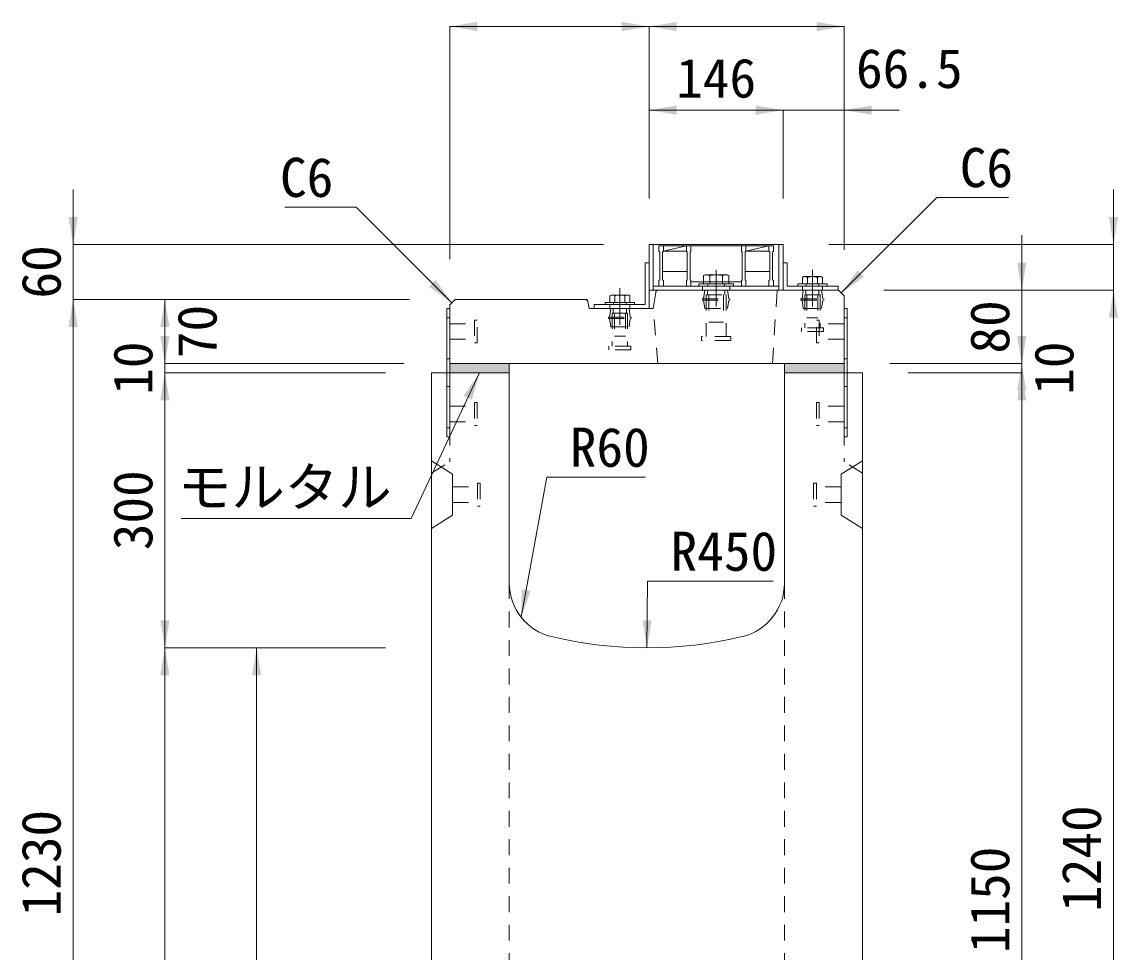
# Model space of a CAD drawing. Units: millimetres at full size. Extents: x -1934 to 78146, y -143454 to -112471.
# Drawn here: x 19717 to 20912, y -133170 to -132155 of the extents above; entities that cross this region are included whole.
import ezdxf
from ezdxf.enums import TextEntityAlignment as Align

# ---------------------------------------------------------------- set-up
doc = ezdxf.new("R2010")
doc.units = ezdxf.units.MM
doc.header["$LTSCALE"] = 23
for name, pattern in [('CHAIN', [18.5, 12, -1.5, 3.5, -1.5]), ('USER2', [1.35, 0.75, -0.6]), ('USER3', [1.35, 0.75, -0.6])]:
    doc.linetypes.add(name, pattern=pattern)
for name, color, linetype, lineweight in [('インサート', 92, 'USER2', 9), ('グレーチング', 7, 'Continuous', 9), ('ジョイント', 7, 'Continuous', 5), ('モルタル', 7, 'Continuous', 13), ('作業エリア', 11, 'Continuous', 13), ('受枠', 3, 'Continuous', 13), ('寸法線', 7, 'Continuous', 13), ('引出線', 4, 'Continuous', 13), ('本体', 2, 'Continuous', 13), ('ｲﾝｻｰﾄ', 3, 'USER3', 5)]:
    doc.layers.add(name, color=color, linetype=linetype, lineweight=lineweight)
doc.layers.add('ハッチング_モルタル', color=30, linetype='Continuous')
doc.styles.add('ＭＳ ゴシック', font='')
doc.styles.get('ＭＳ ゴシック').set_extended_font_data('MS Gothic')

# ---------------------------------------------------------------- blocks, each defined once
blk = doc.blocks.new('filled_arrow')
at = {"color": 0, "linetype": 'Continuous', "lineweight": -2}
blk.add_solid([(7.5, 1.25), (0, 0), (7.5, -1.25)], dxfattribs=at)

msp = doc.modelspace()

# ---------------------------------------------------------------- hatches: boundary and pattern name
at = {"layer": 'ハッチング_モルタル'}
for points in [[(20183.15, -132528.06), (20183.15, -132538.06), (20248.15, -132538.06), (20248.15, -132528.06)], [(20548.15, -132528.06), (20548.15, -132538.06), (20613.15, -132538.06), (20613.15, -132528.06)]]:
    msp.add_hatch(color=256, dxfattribs=at).paths.add_polyline_path(points)

# ---------------------------------------------------------------- linework, layer by layer
at = {"layer": 'インサート', "linetype": 'Continuous'}
for p, q in [((20492.65, -132441.26), (20454.65, -132441.26)), ((20454.65, -132441.26), (20454.65, -132443.56)), ((20492.65, -132441.26), (20492.65, -132443.56)), ((20562.65, -132441.26), (20594.65, -132441.26)), ((20562.65, -132441.26), (20562.65, -132443.56)), ((20594.65, -132441.26), (20594.65, -132443.56)), ((20492.65, -132443.56), (20454.65, -132443.56)), ((20562.65, -132443.56), (20594.65, -132443.56)), ((20352.65, -132461.26), (20384.65, -132461.26)), ((20352.65, -132461.26), (20352.65, -132463.56)), ((20352.65, -132463.56), (20384.65, -132463.56)), ((20384.65, -132461.26), (20384.65, -132463.56))]:
    msp.add_line(p, q, dxfattribs=at)
at = {"layer": 'インサート', "linetype": 'Continuous', "lineweight": 13}
for p, q in [((20461.66, -132431.26), (20459.8, -132432.11)), ((20459.8, -132432.11), (20459.8, -132441.26)), ((20487.5, -132441.26), (20459.8, -132441.26)), ((20485.64, -132431.26), (20461.66, -132431.26)), ((20485.64, -132431.26), (20487.5, -132432.11)), ((20487.5, -132432.11), (20487.5, -132441.26)), ((20569.17, -132433.26), (20567.7, -132434.11)), ((20567.7, -132434.11), (20567.7, -132441.26)), ((20567.7, -132441.26), (20589.6, -132441.26)), ((20569.17, -132433.26), (20588.13, -132433.26)), ((20588.13, -132433.26), (20589.6, -132434.11)), ((20589.6, -132434.11), (20589.6, -132441.26)), ((20359.17, -132453.26), (20357.7, -132454.11)), ((20359.17, -132453.26), (20378.13, -132453.26)), ((20378.13, -132453.26), (20379.6, -132454.11)), ((20357.7, -132454.11), (20357.7, -132461.26)), ((20357.7, -132461.26), (20379.6, -132461.26)), ((20379.6, -132454.11), (20379.6, -132461.26))]:
    msp.add_line(p, q, dxfattribs=at)
at = {"layer": 'インサート'}
for p, q in [((20464.65, -132441.26), (20464.65, -132443.56)), ((20482.65, -132441.26), (20482.65, -132443.56)), ((20571.65, -132441.26), (20571.65, -132443.56)), ((20585.65, -132441.26), (20585.65, -132443.56)), ((20459.9, -132457.31), (20461.15, -132448.06)), ((20461.15, -132448.06), (20486.15, -132448.06)), ((20462.75, -132453.06), (20484.55, -132453.06)), ((20462.75, -132453.06), (20462.75, -132498.56)), ((20464.2, -132448.06), (20464.2, -132453.06)), ((20465.65, -132453.06), (20465.65, -132483.06)), ((20481.65, -132453.06), (20481.65, -132483.06)), ((20483.1, -132448.06), (20483.1, -132453.06)), ((20484.55, -132453.06), (20484.55, -132498.56)), ((20487.4, -132457.31), (20486.15, -132448.06)), ((20567.4, -132457.31), (20568.65, -132448.06)), ((20568.65, -132448.06), (20588.65, -132448.06)), ((20570.4, -132453.06), (20586.9, -132453.06)), ((20570.4, -132453.06), (20570.4, -132489.06)), ((20571.53, -132448.06), (20571.53, -132453.06)), ((20572.65, -132453.06), (20572.65, -132478.06)), ((20584.65, -132453.06), (20584.65, -132478.06)), ((20585.78, -132448.06), (20585.78, -132453.06)), ((20586.9, -132453.06), (20586.9, -132489.06)), ((20589.9, -132457.31), (20588.65, -132448.06)), ((20361.65, -132461.26), (20361.65, -132463.56)), ((20375.65, -132461.26), (20375.65, -132463.56)), ((20458.65, -132457.31), (20488.65, -132457.31)), ((20458.65, -132457.31), (20458.65, -132458.81)), ((20458.65, -132458.81), (20488.65, -132458.81)), ((20459.9, -132458.81), (20461.15, -132468.06)), ((20487.4, -132458.81), (20486.15, -132468.06)), ((20488.65, -132457.31), (20488.65, -132458.81)), ((20566.15, -132457.31), (20591.15, -132457.31)), ((20566.15, -132457.31), (20566.15, -132458.81)), ((20566.15, -132458.81), (20591.15, -132458.81)), ((20567.4, -132458.81), (20568.65, -132468.06)), ((20589.9, -132458.81), (20588.65, -132468.06)), ((20591.15, -132457.31), (20591.15, -132458.81)), ((20356.15, -132477.31), (20381.15, -132477.31)), ((20356.15, -132477.31), (20356.15, -132478.81)), ((20357.4, -132477.31), (20358.65, -132468.06)), ((20358.65, -132468.06), (20378.65, -132468.06)), ((20360.4, -132473.06), (20376.9, -132473.06)), ((20360.4, -132473.06), (20360.4, -132509.06)), ((20361.53, -132468.06), (20361.53, -132473.06)), ((20362.65, -132473.06), (20362.65, -132498.06)), ((20374.65, -132473.06), (20374.65, -132498.06)), ((20375.78, -132468.06), (20375.78, -132473.06)), ((20376.9, -132473.06), (20376.9, -132509.06)), ((20379.9, -132477.31), (20378.65, -132468.06)), ((20381.15, -132477.31), (20381.15, -132478.81)), ((20461.15, -132468.06), (20486.15, -132468.06)), ((20568.65, -132468.06), (20588.65, -132468.06)), ((20183.15, -132484.56), (20210.15, -132484.56)), ((20183.15, -132484.56), (20183.15, -132501.56)), ((20213.15, -132480.56), (20210.15, -132480.56)), ((20210.15, -132480.56), (20210.15, -132505.56)), ((20213.15, -132505.56), (20213.15, -132480.56)), ((20356.15, -132478.81), (20381.15, -132478.81)), ((20357.4, -132478.81), (20358.65, -132488.06)), ((20358.65, -132488.06), (20378.65, -132488.06)), ((20379.9, -132478.81), (20378.65, -132488.06)), ((20465.65, -132483.06), (20481.65, -132483.06)), ((20566.65, -132493.06), (20566.65, -132489.06)), ((20590.65, -132489.06), (20566.65, -132489.06)), ((20572.65, -132478.06), (20584.65, -132478.06)), ((20583.15, -132480.56), (20586.15, -132480.56)), ((20583.15, -132505.56), (20583.15, -132480.56)), ((20586.15, -132480.56), (20586.15, -132505.56)), ((20613.15, -132484.56), (20586.15, -132484.56)), ((20590.65, -132489.06), (20590.65, -132493.06)), ((20613.15, -132484.56), (20613.15, -132501.56)), ((20362.65, -132498.06), (20374.65, -132498.06)), ((20457.65, -132503.06), (20457.65, -132498.56)), ((20489.65, -132498.56), (20457.65, -132498.56)), ((20489.65, -132498.56), (20489.65, -132503.06)), ((20590.65, -132493.06), (20566.65, -132493.06)), ((20183.15, -132501.56), (20210.15, -132501.56)), ((20210.15, -132505.56), (20213.15, -132505.56)), ((20356.65, -132513.06), (20356.65, -132509.06)), ((20380.65, -132509.06), (20356.65, -132509.06)), ((20380.65, -132513.06), (20356.65, -132513.06)), ((20380.65, -132509.06), (20380.65, -132513.06)), ((20489.65, -132503.06), (20457.65, -132503.06)), ((20586.15, -132505.56), (20583.15, -132505.56)), ((20613.15, -132501.56), (20586.15, -132501.56))]:
    msp.add_line(p, q, dxfattribs=at)
at = {"layer": 'インサート', "linetype": 'Continuous', "lineweight": 5}
for p, q in [((20466.73, -132432.11), (20466.73, -132441.26)), ((20480.58, -132432.11), (20480.58, -132441.26)), ((20573.18, -132434.11), (20573.18, -132441.26)), ((20584.13, -132434.11), (20584.13, -132441.26)), ((20363.18, -132454.11), (20363.18, -132461.26)), ((20374.13, -132454.11), (20374.13, -132461.26))]:
    msp.add_line(p, q, dxfattribs=at)
for centre, radius, start, end in [((20463.26, -132438.76), 7.5, 62.50883, 117.49117), ((20473.65, -132460), 28.73, 76.05376, 103.94624), ((20484.04, -132438.76), 7.5, 62.50883, 117.49117), ((20570.44, -132438.11), 4.85, 55.61575, 124.38425), ((20578.65, -132451.38), 18.12, 72.41205, 107.58795), ((20586.86, -132438.11), 4.85, 55.61575, 124.38425), ((20360.44, -132458.11), 4.85, 55.61575, 124.38425), ((20368.65, -132471.38), 18.12, 72.41205, 107.58795), ((20376.86, -132458.11), 4.85, 55.61575, 124.38425)]:
    msp.add_arc(centre, radius, start, end, dxfattribs=at)
at = {"layer": 'グレーチング'}
for p, q in [((20411.15, -132399.56), (20411.15, -132405.56)), ((20411.15, -132399.56), (20536.15, -132399.56)), ((20411.15, -132405.56), (20412.15, -132406.56)), ((20416.15, -132405.56), (20415.15, -132406.56)), ((20416.15, -132399.56), (20416.15, -132405.56)), ((20416.15, -132405.56), (20441.15, -132399.56)), ((20416.15, -132405.56), (20441.15, -132405.56)), ((20441.15, -132399.56), (20441.15, -132405.56)), ((20441.15, -132405.56), (20442.15, -132406.56)), ((20446.15, -132405.56), (20445.15, -132406.56)), ((20446.15, -132399.56), (20446.15, -132405.56)), ((20501.15, -132399.56), (20501.15, -132405.56)), ((20501.15, -132405.56), (20502.15, -132406.56)), ((20506.15, -132405.56), (20505.15, -132406.56)), ((20506.15, -132405.56), (20531.15, -132399.56)), ((20506.15, -132399.56), (20506.15, -132405.56)), ((20506.15, -132405.56), (20531.15, -132405.56)), ((20531.15, -132399.56), (20531.15, -132405.56)), ((20531.15, -132405.56), (20532.15, -132406.56)), ((20536.15, -132405.56), (20535.15, -132406.56)), ((20536.15, -132399.56), (20536.15, -132405.56)), ((20412.15, -132406.56), (20412.15, -132436.56)), ((20415.15, -132406.56), (20415.15, -132436.56)), ((20442.15, -132406.56), (20442.15, -132436.56)), ((20445.15, -132406.56), (20445.15, -132436.56)), ((20502.15, -132406.56), (20502.15, -132436.56)), ((20505.15, -132406.56), (20505.15, -132436.56)), ((20532.15, -132406.56), (20532.15, -132436.56)), ((20535.15, -132406.56), (20535.15, -132436.56)), ((20442.15, -132427.56), (20415.15, -132427.56)), ((20532.15, -132427.56), (20505.15, -132427.56)), ((20411.15, -132437.56), (20412.15, -132436.56)), ((20411.15, -132443.56), (20411.15, -132437.56)), ((20416.15, -132437.56), (20415.15, -132436.56)), ((20416.15, -132443.56), (20416.15, -132437.56)), ((20441.15, -132437.56), (20442.15, -132436.56)), ((20441.15, -132443.56), (20441.15, -132437.56)), ((20446.15, -132437.56), (20445.15, -132436.56)), ((20446.15, -132443.56), (20446.15, -132437.56)), ((20501.15, -132439.06), (20446.15, -132439.06)), ((20501.15, -132437.56), (20502.15, -132436.56)), ((20501.15, -132443.56), (20501.15, -132437.56)), ((20506.15, -132437.56), (20505.15, -132436.56)), ((20506.15, -132443.56), (20506.15, -132437.56)), ((20531.15, -132437.56), (20532.15, -132436.56)), ((20531.15, -132443.56), (20531.15, -132437.56)), ((20536.15, -132437.56), (20535.15, -132436.56)), ((20536.15, -132443.56), (20536.15, -132437.56)), ((20411.15, -132443.56), (20416.15, -132443.56)), ((20441.15, -132443.56), (20446.15, -132443.56)), ((20501.15, -132443.56), (20506.15, -132443.56)), ((20531.15, -132443.56), (20536.15, -132443.56))]:
    msp.add_line(p, q, dxfattribs=at)
at = {"layer": 'ジョイント'}
for p, q in [((20179.95, -132468.06), (20183.15, -132468.06)), ((20179.95, -132468.06), (20179.95, -132608.06)), ((20183.15, -132468.06), (20183.15, -132608.06)), ((20613.15, -132468.06), (20616.35, -132468.06)), ((20613.15, -132468.06), (20613.15, -132608.06)), ((20616.35, -132468.06), (20616.35, -132608.06)), ((20179.95, -132608.06), (20183.15, -132608.06)), ((20613.15, -132608.06), (20616.35, -132608.06))]:
    msp.add_line(p, q, dxfattribs=at)
at = {"layer": 'ジョイント', "linetype": 'USER2'}
for p, q in [((20179.95, -132478.06), (20183.15, -132478.06)), ((20613.15, -132478.06), (20616.35, -132478.06)), ((20179.95, -132523.06), (20183.15, -132523.06)), ((20613.15, -132523.06), (20616.35, -132523.06)), ((20179.95, -132553.06), (20183.15, -132553.06)), ((20613.15, -132553.06), (20616.35, -132553.06)), ((20179.95, -132598.06), (20183.15, -132598.06)), ((20613.15, -132598.06), (20616.35, -132598.06))]:
    msp.add_line(p, q, dxfattribs=at)
at = {"layer": 'モルタル'}
for points in [[(20183.15, -132528.06), (20248.15, -132528.06), (20248.15, -132538.06), (20183.15, -132538.06)], [(20548.15, -132528.06), (20613.15, -132528.06), (20613.15, -132538.06), (20548.15, -132538.06)]]:
    msp.add_lwpolyline(points, close=True, dxfattribs=at)
at = {"layer": '作業エリア'}
for p, q in [((20407.77, -132450.62), (20408.15, -132448.06)), ((20408.15, -132448.06), (20410.73, -132448.06)), ((20330.69, -132458.06), (20333.15, -132458.06)), ((20333.15, -132458.06), (20333.63, -132460.48))]:
    msp.add_line(p, q, dxfattribs=at)
at = {"layer": '受枠'}
for p, q in [((20400.65, -132398.06), (20546.65, -132398.06)), ((20400.65, -132398.06), (20400.65, -132448.06)), ((20405.15, -132398.06), (20405.15, -132448.06)), ((20542.15, -132398.06), (20542.15, -132448.06)), ((20546.65, -132398.06), (20546.65, -132448.06)), ((20396.15, -132463.56), (20396.15, -132418.06)), ((20396.15, -132418.06), (20400.65, -132418.06)), ((20400.65, -132418.06), (20400.65, -132468.06)), ((20551.15, -132418.06), (20546.65, -132418.06)), ((20551.15, -132443.56), (20551.15, -132418.06)), ((20400.65, -132448.06), (20546.65, -132448.06)), ((20405.15, -132443.56), (20542.15, -132443.56)), ((20546.65, -132448.06), (20606.65, -132448.06)), ((20606.65, -132443.56), (20551.15, -132443.56)), ((20606.65, -132448.06), (20606.65, -132443.56)), ((20340.65, -132468.06), (20340.65, -132463.56)), ((20340.65, -132463.56), (20396.15, -132463.56)), ((20400.65, -132468.06), (20340.65, -132468.06))]:
    msp.add_line(p, q, dxfattribs=at)
at = {"layer": '受枠', "linetype": 'CHAIN'}
for p, q in [((20473.65, -132425.81), (20473.65, -132465.81)), ((20578.65, -132425.81), (20578.65, -132465.81)), ((20368.65, -132445.81), (20368.65, -132485.81))]:
    msp.add_line(p, q, dxfattribs=at)
at = {"layer": '受枠', "linetype": 'USER2'}
for p, q in [((20458.65, -132443.56), (20458.65, -132448.06)), ((20488.65, -132443.56), (20488.65, -132448.06)), ((20567.65, -132443.56), (20567.65, -132448.06)), ((20589.65, -132443.56), (20589.65, -132448.06)), ((20357.65, -132463.56), (20357.65, -132468.06)), ((20379.65, -132463.56), (20379.65, -132468.06))]:
    msp.add_line(p, q, dxfattribs=at)
at = {"layer": '寸法線'}
for p, q in [((20183.15, -132160.39), (20400.65, -132160.39)), ((20183.15, -132414.06), (20183.15, -132160.39)), ((20400.65, -132348.06), (20400.65, -132160.39)), ((20400.65, -132160.39), (20613.15, -132160.39)), ((20400.65, -132348.06), (20400.65, -132160.39)), ((20613.15, -132404.06), (20613.15, -132160.39)), ((20400.65, -132251.61), (20546.65, -132251.61)), ((20400.65, -132348.06), (20400.65, -132251.61)), ((20486.65, -132251.61), (20673.15, -132251.61)), ((20546.65, -132348.06), (20546.65, -132251.61)), ((20546.65, -132348.06), (20546.65, -132251.61)), ((20613.15, -132404.06), (20613.15, -132251.61)), ((19772.59, -132518.06), (19772.59, -132338.06)), ((20906.91, -132508.06), (20906.91, -132338.06)), ((20806.91, -132588.06), (20806.91, -132388.06)), ((20350.65, -132398.06), (19772.59, -132398.06)), ((20596.65, -132398.06), (20906.91, -132398.06)), ((20656.65, -132448.06), (20806.91, -132448.06)), ((20656.65, -132448.06), (20906.91, -132448.06)), ((20657.15, -132448.06), (20906.91, -132448.06)), ((20906.91, -133688.06), (20906.91, -132448.06)), ((20139.15, -132458.06), (19772.59, -132458.06)), ((19772.59, -133688.06), (19772.59, -132458.06)), ((20139.15, -132458.06), (19772.59, -132458.06)), ((19872.58, -132528.06), (19872.58, -132458.06)), ((20139.15, -132458.06), (19872.58, -132458.06)), ((19872.58, -132598.06), (19872.58, -132468.06)), ((20806.91, -132468.06), (20806.91, -132598.06)), ((20133.15, -132528.06), (19872.58, -132528.06)), ((20133.15, -132528.06), (19872.58, -132528.06)), ((20663.15, -132528.06), (20806.91, -132528.06)), ((20663.15, -132528.06), (20806.91, -132528.06)), ((20113.15, -132538.06), (19872.58, -132538.06)), ((19872.59, -132538.06), (19872.59, -132838.06)), ((20113.15, -132538.06), (19872.59, -132538.06)), ((20683.15, -132538.06), (20806.91, -132538.06)), ((20683.15, -132538.06), (20806.91, -132538.06)), ((20806.91, -133688.06), (20806.91, -132538.06)), ((19872.59, -133688.06), (19872.59, -132838.06)), ((20113.15, -132838.06), (19872.59, -132838.06)), ((20113.15, -132838.06), (19872.59, -132838.06)), ((19972.59, -132838.06), (19972.59, -133588.06)), ((20113.15, -132838.06), (19972.59, -132838.06))]:
    msp.add_line(p, q, dxfattribs=at)
at = {"layer": '引出線'}
for points in [[(20185.43, -132461.78), (20081.26, -132357.61), (20003.27, -132357.61)], [(20610.15, -132451.06), (20714.32, -132346.9), (20792.31, -132346.9)], [(20215.65, -132538.06), (20141.26, -132697.01), (19890.35, -132697.01)], [(20261.08, -132804.75), (20289.07, -132651.96), (20396.76, -132651.96)], [(20398.15, -132838.06), (20398.94, -132765.34), (20535.87, -132765.34)]]:
    msp.add_lwpolyline(points, dxfattribs=at)
at = {"layer": '本体'}
for p, q in [((20407.77, -132450.62), (20405.15, -132468.06)), ((20410.73, -132448.06), (20607.15, -132448.06)), ((20607.15, -132448.06), (20613.15, -132454.06)), ((20183.15, -132464.06), (20189.15, -132458.06)), ((20183.15, -132464.06), (20183.15, -132528.06)), ((20189.15, -132458.06), (20330.69, -132458.06)), ((20333.63, -132460.48), (20335.15, -132468.06)), ((20613.15, -132454.06), (20613.15, -132528.06)), ((20335.15, -132468.06), (20405.15, -132468.06)), ((20183.15, -132528.06), (20613.15, -132528.06)), ((20183.15, -132538.06), (20248.15, -132538.06)), ((20548.15, -132538.06), (20613.15, -132538.06))]:
    msp.add_line(p, q, dxfattribs=at)
at = {"layer": '本体', "linetype": 'USER2', "lineweight": 15}
for p, q in [((20535.15, -132528.06), (20540.15, -132448.06)), ((20410.15, -132528.06), (20405.15, -132468.06))]:
    msp.add_line(p, q, dxfattribs=at)
at = {"layer": '本体', "lineweight": 20}
for p, q in [((20163.15, -132538.06), (20163.15, -133688.06)), ((20248.15, -132538.06), (20163.15, -132538.06)), ((20248.15, -132767.54), (20248.15, -132538.06)), ((20548.15, -132767.54), (20548.15, -132538.06)), ((20633.15, -132538.06), (20548.15, -132538.06)), ((20633.15, -133688.06), (20633.15, -132538.06))]:
    msp.add_line(p, q, dxfattribs=at)
at = {"layer": '本体', "linetype": 'USER3', "lineweight": 5}
for p, q in [((20183.15, -132538.06), (20183.15, -132635.07)), ((20613.15, -132538.06), (20613.15, -132635.07)), ((20163.15, -132647.57), (20183.15, -132635.07)), ((20633.15, -132647.57), (20613.15, -132635.07))]:
    msp.add_line(p, q, dxfattribs=at)
at = {"layer": '本体', "lineweight": 5}
for p, q in [((20163.15, -132634.07), (20186.35, -132648.57)), ((20633.15, -132634.07), (20609.95, -132648.57)), ((20186.35, -132648.57), (20186.35, -132693.57)), ((20609.95, -132648.57), (20609.95, -132693.57)), ((20163.15, -132708.07), (20186.35, -132693.57)), ((20633.15, -132708.07), (20609.95, -132693.57))]:
    msp.add_line(p, q, dxfattribs=at)
at = {"layer": '本体', "linetype": 'USER3', "lineweight": 9}
for p, q in [((20248.15, -132767.54), (20248.15, -133588.06)), ((20548.15, -132767.54), (20548.15, -133588.06))]:
    msp.add_line(p, q, dxfattribs=at)
at = {"layer": '本体'}
for centre, start, end in [((20410.73, -132451.06), 90, 171.46923), ((20330.69, -132461.06), 11.30993, 90)]:
    msp.add_arc(centre, 3, start, end, dxfattribs=at)
at = {"layer": '本体', "lineweight": 20}
for centre, radius, start, end in [((20308.15, -132767.54), 60, 180, 256.65776), ((20488.15, -132767.54), 60, 283.34229, 0), ((20398.15, -132388.06), 450, 256.65776, 283.34229)]:
    msp.add_arc(centre, radius, start, end, dxfattribs=at)
at = {"layer": 'ｲﾝｻｰﾄ'}
for p, q in [((20210.15, -132570.56), (20210.15, -132595.56)), ((20210.15, -132570.56), (20213.15, -132570.56)), ((20213.15, -132570.56), (20213.15, -132595.56)), ((20583.15, -132570.56), (20583.15, -132595.56)), ((20586.15, -132570.56), (20583.15, -132570.56)), ((20586.15, -132570.56), (20586.15, -132595.56)), ((20183.15, -132574.56), (20210.15, -132574.56)), ((20613.15, -132574.56), (20586.15, -132574.56)), ((20183.15, -132591.56), (20210.15, -132591.56)), ((20210.15, -132595.56), (20213.15, -132595.56)), ((20586.15, -132595.56), (20583.15, -132595.56)), ((20613.15, -132591.56), (20586.15, -132591.56)), ((20186.35, -132662.57), (20213.35, -132662.57)), ((20186.35, -132662.57), (20186.35, -132679.57)), ((20213.35, -132658.57), (20213.35, -132683.57)), ((20213.35, -132658.57), (20216.35, -132658.57)), ((20216.35, -132658.57), (20216.35, -132683.57)), ((20579.95, -132658.57), (20579.95, -132683.57)), ((20582.95, -132658.57), (20579.95, -132658.57)), ((20582.95, -132658.57), (20582.95, -132683.57)), ((20609.95, -132662.57), (20582.95, -132662.57)), ((20609.95, -132662.57), (20609.95, -132679.57)), ((20186.35, -132679.57), (20213.35, -132679.57)), ((20609.95, -132679.57), (20582.95, -132679.57)), ((20213.35, -132683.57), (20216.35, -132683.57)), ((20582.95, -132683.57), (20579.95, -132683.57))]:
    msp.add_line(p, q, dxfattribs=at)

# ---------------------------------------------------------------- block references
at = {"layer": '寸法線', "xscale": 4, "yscale": 4}
for p in [(20183.15, -132160.39), (20400.65, -132160.39), (20400.65, -132251.61), (20613.15, -132251.61)]:
    msp.add_blockref('filled_arrow', p, dxfattribs=at)
for p, rotation in [((20400.65, -132160.39), 180), ((20613.15, -132160.39), 180), ((20546.65, -132251.61), 180), ((20546.65, -132251.61), 180), ((19772.59, -132398.06), 90), ((20906.91, -132398.06), 90), ((20806.91, -132448.06), 90), ((20906.91, -132448.06), 270), ((20906.91, -132448.06), 270), ((19772.59, -132458.06), 270), ((19772.59, -132458.06), 270), ((19872.58, -132458.06), 270), ((19872.58, -132528.06), 90), ((19872.58, -132528.06), 90), ((20806.91, -132528.06), 90), ((20806.91, -132528.06), 270), ((19872.58, -132538.06), 270), ((19872.59, -132538.06), 270), ((20806.91, -132538.06), 270), ((20806.91, -132538.06), 270), ((19872.59, -132838.06), 90), ((19872.59, -132838.06), 270), ((19972.59, -132838.06), 270)]:
    msp.add_blockref('filled_arrow', p, dxfattribs=dict(at, rotation=rotation))
at = {"layer": '引出線', "xscale": 4, "yscale": 4}
for p, rotation in [((20610.15, -132451.06), 45), ((20185.43, -132461.78), 135), ((20215.65, -132538.06), 244.9), ((20261.08, -132804.75), 79.6), ((20398.15, -132838.06), 89.4)]:
    msp.add_blockref('filled_arrow', p, dxfattribs=dict(at, rotation=rotation))

# ---------------------------------------------------------------- texts
at = {"layer": '寸法線', "style": 'ＭＳ ゴシック'}
for s, p in [('66.5', (20684.32, -132206.08)), ('146', (20473.65, -132216.61))]:
    msp.add_text(s, height=42.72, dxfattribs=at).set_placement(p, align=Align.MIDDLE_CENTER)
for s, p in [('60', (19737.59, -132428.06)), ('80', (20771.91, -132488.06)), ('70', (19907.58, -132493.06)), ('10', (19837.58, -132533.06)), ('10', (20841.91, -132533.06)), ('300', (19837.59, -132688.06)), ('1240', (20871.91, -133068.06)), ('1230', (19737.59, -133073.06)), ('1150', (20771.91, -133113.06))]:
    msp.add_text(s, height=42.72, rotation=90, dxfattribs=at).set_placement(p, align=Align.MIDDLE_CENTER)
at = {"layer": '引出線', "style": 'ＭＳ ゴシック'}
for s, p in [('C6', (20739.32, -132292.9)), ('R60', (20314.07, -132597.96)), ('R450', (20423.94, -132711.34))]:
    msp.add_text(s, height=42.72, dxfattribs=at).set_placement(p, align=Align.TOP_LEFT)
msp.add_text('C6', height=42.72, dxfattribs=at).set_placement((20056.26, -132303.61), align=Align.TOP_RIGHT)
msp.add_text('モルタル', height=42.72, dxfattribs=at).set_placement((20003.3, -132641.41), align=Align.TOP_CENTER)

doc.saveas('drawing.dxf')
